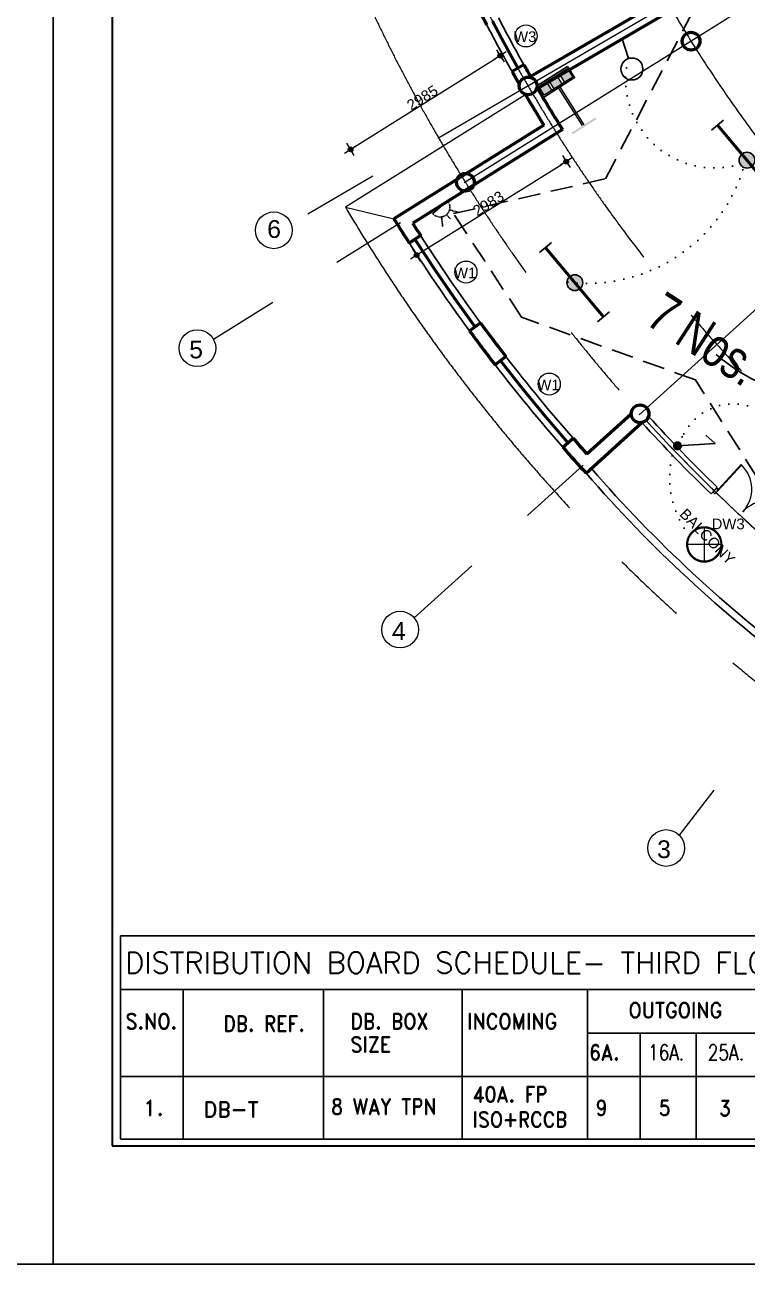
# Model space of a CAD drawing. Header units: millimetres. Extents: x -582 to 488037, y -1142837 to 903.
# Drawn here: x 392620 to 404835, y -1142837 to -1121888 of the extents above; entities that cross this region are included whole.
import ezdxf

# ---------------------------------------------------------------- set-up
doc = ezdxf.new("R2010")
doc.units = ezdxf.units.MM
doc.header["$PDMODE"] = 3
for name, pattern in [('CENTERX2', [101.6, 63.5, -12.7, 12.7, -12.7]), ('DASHED', [19.05, 12.7, -6.35]), ('DOT2', [3.175, 0, -3.175]), ('HIDDEN', [0.375, 0.25, -0.125])]:
    doc.linetypes.add(name, pattern=pattern)
doc.layers.add('A New CL', color=7, linetype='CENTERX2', lineweight=13, true_color=0x18bbcd)
doc.layers.add('Pipe line', color=7, linetype='Continuous', lineweight=60, true_color=0x0070ff)
for name, color, linetype, lineweight in [('A_Wall 01', 7, 'Continuous', 53), ('COLUMN-HATCH', 1, 'Continuous', 53), ('Dimension', 5, 'Continuous', 13), ('door', 62, 'Continuous', 18), ('dw', 92, 'Continuous', 15), ('E_Telephone', 50, 'Continuous', 20), ('hatch', 9, 'Continuous', 0), ('hatch2', 252, 'Continuous', 18), ('WALL2', 1, 'Continuous', 25), ('window', 210, 'Continuous', 25)]:
    doc.layers.add(name, color=color, linetype=linetype, lineweight=lineweight)
for name, color, linetype in [('E_Electrical Layout', 210, 'Continuous'), ('E_Power', 50, 'HIDDEN'), ('E_Switch', 30, 'DOT2'), ('E_TV', 160, 'Continuous'), ('SHEDU', 5, 'Continuous')]:
    doc.layers.add(name, color=color, linetype=linetype)
doc.styles.add('Arial', font='arial.ttf')
doc.styles.add('S185', font='romans.shx', dxfattribs={"width": 0.9, "height": 180})
doc.styles.add('S200', font='ROMAND.SHX', dxfattribs={"height": 200})
doc.styles.get("Standard").update_dxf_attribs({"font": 'arial.ttf', "width": 0.75})
doc.dimstyles.new('A_ Detail', dxfattribs={"dimtxt": 250, "dimasz": 80, "dimexe": 75, "dimexo": 0, "dimgap": 4, "dimtad": 1, "dimdec": 0, "dimzin": 1, "dimdsep": 46, "dimtxsty": 'Arial', "dimblk": 'dot 2', "dimcen": 0.09375, "dimclrd": 5, "dimclre": 5, "dimclrt": 256, "dimadec": 0, "dimazin": 0, "dimtfac": 0.75, "dimtdec": 0, "dimtix": 1, "dimtmove": 1, "dimatfit": 3, "dimfxl": 75, "dimfxlon": 1, "dimtolj": 1, "dimtzin": 0, "dimlwd": 13, "dimlwe": 9, "dimarcsym": 0})

# ---------------------------------------------------------------- blocks, each defined once
blk = doc.blocks.new('A$C115C1E31')
blk.add_circle((-22, 86), 150)
blk = doc.blocks.new('D4')
at = {"layer": 'door'}
for p, q in [((0, 1.5), (0, -1.5)), ((0.5, 1.5), (0, 1.5)), ((2, 2), (0.5, 2)), ((0.5, 2), (0.5, 1.5)), ((2, -0.5), (2, 2)), ((46, -0.5), (46, 2)), ((46, 2), (47.5, 2)), ((47.5, 2), (47.5, 1.5)), ((47.5, 1.5), (48, 1.5)), ((48, 1.5), (48, -1.5)), ((0, -1.5), (0.5, -1.5)), ((0.5, -1.5), (0.5, -2)), ((0.5, -2), (1.5, -2)), ((1.5, -0.5), (2, -0.5)), ((1.5, -2), (1.5, -0.5)), ((1.5, -2), (1.5, -24.5)), ((2, -0.5), (2, -24.49)), ((46.5, -0.5), (46, -0.5)), ((46, -0.5), (46, -24.49)), ((46.5, -2), (46.5, -0.5)), ((47.5, -2), (46.5, -2)), ((46.5, -2), (46.5, -24.5)), ((47.5, -1.5), (47.5, -2)), ((48, -1.5), (47.5, -1.5))]:
    blk.add_line(p, q, dxfattribs=at)
for centre, start, end in [((1.5, -2), 270, 0), ((46.5, -2), 180, 270)]:
    blk.add_arc(centre, 22.5, start, end, dxfattribs=at)
blk = doc.blocks.new('dot1')
at = {"layer": 'hatch'}
h = blk.add_hatch(color=256, dxfattribs=at)
edge = h.paths.add_edge_path()
edge.add_arc((0, 0), 1, 0, 360)
for p, q in [((3, 0), (-3, 0)), ((0, 3), (0, -3))]:
    blk.add_line(p, q, dxfattribs=at)
blk.add_circle((0, 0), 1, dxfattribs=at)
blk = doc.blocks.new('dot 2')
at = {"layer": 'hatch', "xscale": 0.5, "yscale": 0.5, "zscale": 0.5}
blk.add_blockref('dot1', (0, 0), dxfattribs=at)
blk = doc.blocks.new('*D142')
at = {"layer": 'DEFPOINTS', "color": 0, "transparency": 16777216}
for p in [(400660, -1122411), (401393, -1123584), (398861, -1125165)]:
    blk.add_point(p, dxfattribs=at)
at = {"layer": 'Dimension', "color": 5, "lineweight": 13, "transparency": 16777216}
blk.add_line((398196, -1123950), (400592, -1122454), dxfattribs=at)
at = {"layer": 'Dimension', "color": 5, "lineweight": 9, "transparency": 16777216}
for p, q in [((400700, -1122475), (400620, -1122348)), ((398168, -1124056), (398089, -1123929))]:
    blk.add_line(p, q, dxfattribs=at)
at = {"layer": 'Dimension', "color": 5, "lineweight": 13, "transparency": 16777216, "xscale": 80, "yscale": 80, "zscale": 80}
for p, rotation in [((400660, -1122411), 31.98954244705331), ((398128, -1123993), 211.9895424470533)]:
    blk.add_blockref('dot 2', p, dxfattribs=dict(at, rotation=rotation))
at = {"layer": 'Dimension', "transparency": 16777216, "insert": (399343, -1123121), "char_height": 180, "attachment_point": 5, "rotation": 31.9895, "style": 'Arial'}
blk.add_mtext('\\A1;2985', dxfattribs=at)
blk = doc.blocks.new('*D145')
at = {"layer": 'DEFPOINTS', "color": 0, "transparency": 16777216}
for p in [(401391, -1123585), (401775, -1124199), (398861, -1125165)]:
    blk.add_point(p, dxfattribs=at)
at = {"layer": 'Dimension', "color": 5, "lineweight": 9, "transparency": 16777216}
for p, q in [((401735, -1124135), (401814, -1124263)), ((399205, -1125716), (399284, -1125843))]:
    blk.add_line(p, q, dxfattribs=at)
at = {"layer": 'Dimension', "color": 5, "lineweight": 13, "transparency": 16777216}
blk.add_line((399312, -1125737), (401707, -1124241), dxfattribs=at)
at = {"layer": 'Dimension', "color": 5, "lineweight": 13, "transparency": 16777216, "xscale": 80, "yscale": 80, "zscale": 80}
for p, rotation in [((401775, -1124199), 31.99392679735779), ((399245, -1125780), 211.9939267973578)]:
    blk.add_blockref('dot 2', p, dxfattribs=dict(at, rotation=rotation))
at = {"layer": 'Dimension', "transparency": 16777216, "insert": (400459, -1124908), "char_height": 180, "attachment_point": 5, "rotation": 31.9939, "style": 'Arial'}
blk.add_mtext('\\A1;2983', dxfattribs=at)
blk = doc.blocks.new('F')
at = {"layer": 'E_Electrical Layout', "ltscale": 5}
h = blk.add_hatch(color=256, dxfattribs=at)
edge = h.paths.add_edge_path()
edge.add_ellipse((0, 0), major_axis=(-37.1, 37.1), ratio=1, start_angle=45, end_angle=135, ccw=False)
edge.add_ellipse((0, 0), major_axis=(37.1, 37.1), ratio=1, start_angle=45, end_angle=135, ccw=False)
edge.add_line((0, 52.5), (0, -52.5))
edge = h.paths.add_edge_path()
edge.add_ellipse((0, 0), major_axis=(-37.1, 37.1), ratio=1, start_angle=225, end_angle=315, ccw=False)
edge.add_ellipse((0, 0), major_axis=(37.1, 37.1), ratio=1, start_angle=225, end_angle=315, ccw=False)
edge.add_line((0, -52.5), (0, 52.5))
for p, q in [((-52.5, 305), (52.5, 305)), ((-52.5, -296.8), (52.5, -296.8))]:
    blk.add_line(p, q, dxfattribs=at)
at = {"layer": 'E_Electrical Layout', "ltscale": 5, "const_width": 20}
blk.add_lwpolyline([(0, -300), (0, 300)], dxfattribs=at)
at = {"layer": 'E_Electrical Layout', "ltscale": 5, "const_width": 3.5}
for points in [[(-52.5, 0, -1), (52.5, 0, -1)], [(-52.5, 0, 1), (52.5, 0, 1)]]:
    blk.add_lwpolyline(points, format="xyb", dxfattribs=at)
at = {"layer": 'E_Electrical Layout', "ltscale": 5}
blk.add_circle((0, 0), 52.5, dxfattribs=at)
blk.add_circle((0, 0), 52.5, dxfattribs=at)
blk = doc.blocks.new('mb')
at = {"const_width": 20}
blk.add_lwpolyline([(18, 151, -0.887546), (18, -151, -1.126702), (18, 151, -0.226057)], format="xyb", dxfattribs=at)
at = {"const_width": 12.5}
for points in [[(0, -151), (0, 151)], [(-151, 0), (151, 0)]]:
    blk.add_lwpolyline(points, dxfattribs=at)
blk = doc.blocks.new('A$C08380FCA')
blk.add_blockref('mb', (162, 162))
blk = doc.blocks.new('A$C084274A9')
for p, q in [((49.5, 235), (0, 185.5)), ((49.5, 25), (49.5, 235))]:
    blk.add_line(p, q)
at = {"const_width": 25}
blk.add_lwpolyline([(49.5, 12.5, 1), (49.5, 37.5, 1)], format="xyb", close=True, dxfattribs=at)
blk = doc.blocks.new('LIGHT_wall')
at = {"layer": 'E_Electrical Layout', "ltscale": 0.010417}
blk.add_line((-2.03, 0), (-6.08, 0), dxfattribs=at)
blk.add_circle((0, 0), 2.03, dxfattribs=at)
blk = doc.blocks.new('15A SOC')
at = {"layer": 'E_Power', "ltscale": 0.010417}
for p, q in [((-95, 142), (-47, 70)), ((0, 85), (0, 138)), ((94, 142), (47, 71)), ((85, 0), (-85, 0))]:
    blk.add_line(p, q, dxfattribs=at)
blk.add_arc((0, 0), 84.8, 0, 180, dxfattribs=at)
blk = doc.blocks.new('TELEPHONE POINTS')
at = {"layer": 'E_TV', "ltscale": 0.03}
for points in [[(1.39, 8.1), (3.68, 8.1), (3.68, 8.45), (-1.25, 8.45), (-1.25, 8.09), (1.14, 8.09), (1.14, 0.23), (1.39, 0.23)], [(-1.74, 0), (-1.74, -1.78), (4.2, -1.78), (4.2, 0), (2.65, 0), (2.65, -1.35), (2.15, -1.35), (2.15, 0), (0.5, 0), (0.5, -1.35), (0, -1.35), (0, 0)]]:
    blk.add_hatch(color=5, dxfattribs=at).paths.add_polyline_path(points)
at = {"layer": 'E_Telephone', "ltscale": 0.03}
for p, q in [((1.14, 0.23), (1.14, 8.09)), ((1.39, 8.1), (1.39, 0.23))]:
    blk.add_line(p, q, dxfattribs=at)
for points in [[(-1.74, 0), (4.2, 0), (4.2, -1.78), (-1.74, -1.78)], [(0, 0), (0.5, 0), (0.5, -1.35), (0, -1.35)], [(2.65, 0), (2.15, 0), (2.15, -1.35), (2.65, -1.35)]]:
    blk.add_lwpolyline(points, close=True, dxfattribs=at)
at = {"layer": 'E_TV', "color": 5, "ltscale": 0.03}
blk.add_lwpolyline([(-1.93, -2.08), (-1.93, 0.23), (4.53, 0.23), (4.53, -2.08)], close=True, dxfattribs=at)

msp = doc.modelspace()

# ---------------------------------------------------------------- linework, layer by layer
at = {"layer": 'A New CL', "ltscale": 100}
for p, q in [((413871.9, -1115507.4), (397121.9, -1125252.9)), ((414051.1, -1115815.3), (395811.6, -1127208)), ((415256.2, -1117411.6), (399205, -1131913.4)), ((416724.8, -1118769.1), (403684.2, -1135583.2))]:
    msp.add_line(p, q, dxfattribs=at)
at = {"layer": 'A New CL', "color": 6, "ltscale": 100}
for p, q in [((401077.2, -1123076), (398042.2, -1124971.7)), ((398042.2, -1124971.7), (398861.5, -1125166.5))]:
    msp.add_line(p, q, dxfattribs=at)
at = {"layer": 'A New CL', "ltscale": 100}
for centre, radius, start, end in [((423680.4, -1109800.6), 27838.9, 160.88611, 260.80359), ((423678, -1109799.9), 26088.9, 159.29791, 261.10339), ((423680.4, -1109800.6), 23338.9, 156.77037, 260.80359)]:
    msp.add_arc(centre, radius, start, end, dxfattribs=at)
at = {"layer": 'A New CL', "color": 6, "ltscale": 100}
msp.add_arc((423678, -1109799.9), 29788.9, 210.61791, 243.45301, dxfattribs=at)
at = {"layer": 'A_Wall 01'}
for p, q in [((403366.4, -1121486.6), (402215.9, -1122156.1)), ((403482.1, -1121685.4), (401288, -1122962)), ((402215.9, -1122156.1), (401172.3, -1122763.2)), ((401058.4, -1122563.4), (400859.6, -1122679.1)), ((401058.4, -1122563.4), (400859.6, -1122679.1)), ((401058.4, -1122563.4), (400859.6, -1122679.1)), ((401395.1, -1123584.9), (398861.9, -1125167.1)), ((401712, -1123658.1), (399178.8, -1125240.4)), ((399312.8, -1125450.9), (399121, -1125577.8)), ((400140.4, -1127061.7), (400325.8, -1126925.7)), ((400755.3, -1127496.4), (400573.2, -1127637)), ((402125.5, -1129141.8), (402873.6, -1128462.8)), ((402109.5, -1129466.9), (403053.1, -1128610.5)), ((401717.2, -1129027.8), (401890.2, -1128876.3))]:
    msp.add_line(p, q, dxfattribs=at)
for centre, radius, start, end in [((423680.4, -1109800.6), 26203.9, 205.10504, 207.46869), ((423680.4, -1109800.6), 26203.9, 209.43727, 209.98061), ((423680.4, -1109800.6), 26203.9, 209.43727, 209.98061), ((423680.4, -1109800.6), 26203.9, 209.43727, 209.98061), ((423680.4, -1109800.6), 25973.9, 209.43059, 209.93797), ((423680.4, -1109800.6), 25973.9, 209.43059, 209.93797), ((423680.4, -1109800.6), 25973.9, 209.43059, 209.93797), ((423680.4, -1109800.6), 26203.9, 210.40269, 211.73826), ((423680.4, -1109800.6), 25973.9, 210.44533, 212.24339), ((423678, -1109799.9), 29188.9, 211.76608, 212.72075), ((423678, -1109799.9), 28958.9, 212.21722, 212.72075), ((423678, -1109799.9), 29188.9, 216.25513, 217.66835), ((423678, -1109799.9), 28958.9, 216.25513, 217.66835), ((423678, -1109799.9), 28958.9, 221.20384, 221.90578), ((423678, -1109799.9), 29188.9, 221.20384, 222.3598)]:
    msp.add_arc(centre, radius, start, end, dxfattribs=at)
at = {"layer": 'DEFPOINTS'}
for points in [[(361400, -1142837.3), (393100, -1142837.3), (393100, -1098837.3), (361400, -1098837.3)], [(393100, -1142837.3), (424800, -1142837.3), (424800, -1098837.3), (393100, -1098837.3)]]:
    msp.add_lwpolyline(points, close=True, dxfattribs=at)
at = {"layer": 'Dimension'}
for centre, radius in [((401094.8, -1122076.6), 186.2), ((396831.3, -1125361.5), 310.3), ((400079.5, -1126067.7), 186.2), ((395538, -1127354.3), 310.3), ((401488.5, -1127960.8), 186.2), ((398966, -1132111.2), 310.3), ((403464.7, -1135802.4), 310.3)]:
    msp.add_circle(centre, radius, dxfattribs=at)
at = {"layer": 'door'}
msp.add_line((399880.9, -1124530.7), (400002.8, -1124725.7), dxfattribs=at)
at = {"layer": 'dw', "lineweight": 30}
msp.add_lwpolyline([(394100, -1140837.3), (423800, -1140837.3), (423800, -1099837.3), (394100, -1099837.3)], close=True, dxfattribs=at)
at = {"layer": 'E_Electrical Layout', "ltscale": 1500}
msp.add_arc((406385.3, -1125067), 3167.6, 229.06705, 259.35129, dxfattribs=at)
at = {"layer": 'E_Power', "ltscale": 1500}
for p, q in [((402440, -1124490), (403990, -1121520)), ((399870, -1125080), (402440, -1124490)), ((401020, -1126830), (399870, -1125080)), ((403960, -1127890), (401020, -1126830)), ((405610, -1130500), (403960, -1127890))]:
    msp.add_line(p, q, dxfattribs=at)
at = {"layer": 'E_Switch', "ltscale": 50}
msp.add_line((403680, -1129000), (403800, -1128690), dxfattribs=at)
for centre, radius, start, end in [((404277.6, -1122808.9), 1498.8, 166.53719, 290.80621), ((406696.4, -1125168.6), 2098.2, 77.51569, 154.03666), ((402128, -1123493.5), 2766, 263.18928, 345.84393), ((404595.6, -1129232.7), 935.6, 357.10367, 168.11297), ((405131.6, -1129539), 1607.7, 161.16472, 226.74817)]:
    msp.add_arc(centre, radius, start, end, dxfattribs=at)
at = {"layer": 'SHEDU', "color": 5}
for p, q in [((394240, -1137284.2), (394240, -1140720)), ((394240, -1137284.2), (413629.4, -1137284.2)), ((394240, -1138195.1), (413629.4, -1138195.1)), ((395297.3, -1138195.1), (395297.3, -1140720)), ((397668, -1138195.1), (397668, -1140720)), ((400017.5, -1138195.1), (400017.5, -1140720)), ((402132.1, -1138195.1), (402132.1, -1140720)), ((402139.6, -1138930.3), (405114.9, -1138930.3)), ((403025.2, -1138930.3), (403025.2, -1140720)), ((403973.8, -1138930.3), (403973.8, -1140730)), ((394240, -1139665.4), (413629.4, -1139665.4)), ((394240, -1140722.7), (403973.8, -1140722.7)), ((403973.8, -1140722.7), (413629.4, -1140722.7))]:
    msp.add_line(p, q, dxfattribs=at)
at = {"layer": 'WALL2'}
msp.add_line((400126.2, -1124377.4), (400248.1, -1124572.5), dxfattribs=at)
for radius in [22627, 22747]:
    msp.add_arc((419288.1, -1114556.4), radius, 220.95717, 233.42195, dxfattribs=at)
at = {"layer": 'window', "linetype": 'ByBlock'}
msp.add_line((404325.7, -1129703.3), (404223.1, -1129818.3), dxfattribs=at)
at = {"layer": 'window', "const_width": 50}
for points in [[(400528.2, -1121825.8, 0.0086546), (400958.3, -1122619.9)], [(399216.1, -1125513.1, 0.0154491), (400233.1, -1126993.7)], [(400664.2, -1127566.6, 0.0154281), (401803.7, -1128952.1)]]:
    msp.add_lwpolyline(points, format="xyb", dxfattribs=at)
at = {"layer": 'window'}
for centre, radius, start, end in [((423680.4, -1109800.6), 25973.9, 207.44716, 209.43059), ((423680.4, -1109800.6), 26203.9, 207.46869, 209.43727), ((423678, -1109799.9), 29188.9, 212.71474, 216.25513), ((423678, -1109799.9), 28958.9, 212.71474, 216.25513), ((423678, -1109799.9), 28958.9, 217.66826, 221.20384), ((423678, -1109799.9), 29188.9, 217.66826, 221.20384)]:
    msp.add_arc(centre, radius, start, end, dxfattribs=at)
at = {"layer": 'window', "linetype": 'ByBlock'}
for radius, start, end in [(27761.9, 222.36212, 225.79958), (27915.9, 222.36139, 225.81326), (27838.9, 222.40553, 231.89523)]:
    msp.add_arc((423680.4, -1109800.6), radius, start, end, dxfattribs=at)

# ---------------------------------------------------------------- block references
at = {"layer": 'COLUMN-HATCH'}
for p in [(403907.9, -1122250.6), (401152.8, -1123006.3), (400091.3, -1124634.5), (403045.8, -1128549.2)]:
    msp.add_blockref('A$C115C1E31', p, dxfattribs=at)
at = {"layer": 'Dimension', "ltscale": 1500, "xscale": 96.52000000000004, "yscale": 96.52000000000004, "zscale": 96.52000000000004, "rotation": 212.4497540609838}
msp.add_blockref('TELEPHONE POINTS', (401746.2, -1122860.7), dxfattribs=at)
at = {"layer": 'E_Electrical Layout', "linetype": 'DASHED', "xscale": 91.44, "yscale": 91.44, "zscale": 91.44, "rotation": 287.6807857669775}
msp.add_blockref('LIGHT_wall', (402885.1, -1122634.9), dxfattribs=at)
at = {"layer": 'E_Electrical Layout'}
for name, p, xscale, yscale, zscale, rotation in [('F', (404830.1, -1124176.7), 2.54, 2.54, 2.54, 39.99953908111677), ('F', (401920.1, -1126246.7), 2.54, 2.54, 2.54, 39.99953908111677), ('A$C084274A9', (403571.4, -1128857.6), 3.048, 3.048, 3.048, 273.2770916045748)]:
    msp.add_blockref(name, p, dxfattribs=dict(at, xscale=xscale, yscale=yscale, zscale=zscale, rotation=rotation))
at = {"layer": 'E_Electrical Layout', "xscale": 1.905, "yscale": 1.905, "zscale": 1.905}
msp.add_blockref('A$C08380FCA', (403800, -1130979.8), dxfattribs=at)
at = {"layer": 'E_Power', "xscale": 1.933907334955847, "yscale": 1.933907332272611, "zscale": 1.933907335074686, "rotation": 220.8940939368027}
msp.add_blockref('15A SOC', (399643.9, -1124972.9), dxfattribs=at)
at = {"layer": 'hatch2', "ltscale": 0.1, "xscale": 24.99998893878288, "yscale": 24.99998893967131, "zscale": 24.99998892868073, "rotation": 137.0836102388736}
msp.add_blockref('D4', (405166.2, -1130562.6), dxfattribs=at)

# ---------------------------------------------------------------- texts
at = {"layer": 'E_Electrical Layout', "linetype": 'DASHED', "width": 0.75}
msp.add_text('7 Nos.', height=662.72, rotation=327.05356, dxfattribs=at).set_placement((403091.6, -1126930.7))
at = {"layer": 'Pipe line', "color": 5, "attachment_point": 5, "style": 'Arial'}
for s, insert, char_height in [('W3', (401081.7, -1122090.7), 180), ('6', (396835.2, -1125342), 300), ('W1', (400066.3, -1126081.8), 180), ('5', (395516.1, -1127377.8), 300), ('W1', (401475.3, -1127974.9), 180), ('DW3', (404512.4, -1130325.7), 180), ('4', (398944.1, -1132134.8), 300), ('3', (403427.6, -1135825.2), 300)]:
    msp.add_mtext(s, dxfattribs=dict(at, insert=insert, char_height=char_height))
at = {"layer": 'Pipe line', "color": 5, "insert": (404161.3, -1130537.6), "char_height": 180, "attachment_point": 5, "rotation": 314.42764, "style": 'Arial'}
msp.add_mtext('BALCONY', dxfattribs=at)
at = {"layer": 'SHEDU', "color": 1, "style": 'S185'}
msp.add_text('DISTRIBUTION BOARD SCHEDULE- THIRD FLOOR', height=359.954, dxfattribs=at).set_placement((394314.8, -1137920.7))
at = {"layer": 'SHEDU', "color": 5, "style": 'S200'}
for s, height, width, p in [('OUTGOING', 263.01, 0.9, (402828.3, -1138675.6)), ('S.NO.', 263.01, 0.9, (394323.5, -1138864)), ('DB. BOX', 263.01, 0.9, (398126.9, -1138864)), ('INCOMING', 263.01, 0.9, (400100.9, -1138864)), ('DB. REF.', 263.01, 0.9, (395977.1, -1138903.4)), ('SIZE', 263.01, 0.9, (398126.9, -1139255.8)), ('6A.', 263.01, 0.9, (402160.4, -1139389)), ('16A.', 263.01, 0.8, (403157.3, -1139389)), ('25A.', 263.01, 0.8, (404167.6, -1139389)), ('40A. FP', 263.01, 0.9, (400189.6, -1140097)), (' 8 WAY TPN', 263.01, 0.9, (397635.3, -1140306.1)), ('9', 263, 0.9, (402272.2, -1140326.4)), ('5', 263, 0.9, (403338.3, -1140326.4)), ('3', 263, 0.9, (404359.6, -1140332.5)), ('ISO+RCCB', 263.01, 0.9, (400189.6, -1140523))]:
    msp.add_text(s, height=height, dxfattribs=dict(at, width=width)).set_placement(p)
for s, p in [('1.', (394619.3, -1140326.4)), ('DB-T', (395640.8, -1140353.2))]:
    msp.add_text(s, height=263.01, dxfattribs=at).set_placement(p)

# ---------------------------------------------------------------- dimensions: what is measured, and where the dimension line sits
at = {"layer": 'Dimension'}
for p2, distance, picture, middle in [((401392.6, -1123584.1), 1383, '*D142', (399343.3, -1123120.5)), ((401391, -1123584.9), -724, '*D145', (400458.7, -1124907.9))]:
    dim = msp.add_aligned_dim(p1=(398860.9, -1125165.5), p2=p2, distance=distance, dimstyle='A_ Detail', override={"dimtxt": 180}, dxfattribs=at)
    dim.commit()
    dim.dimension.update_dxf_attribs({"geometry": picture, "text_midpoint": middle})

doc.saveas('drawing.dxf')
